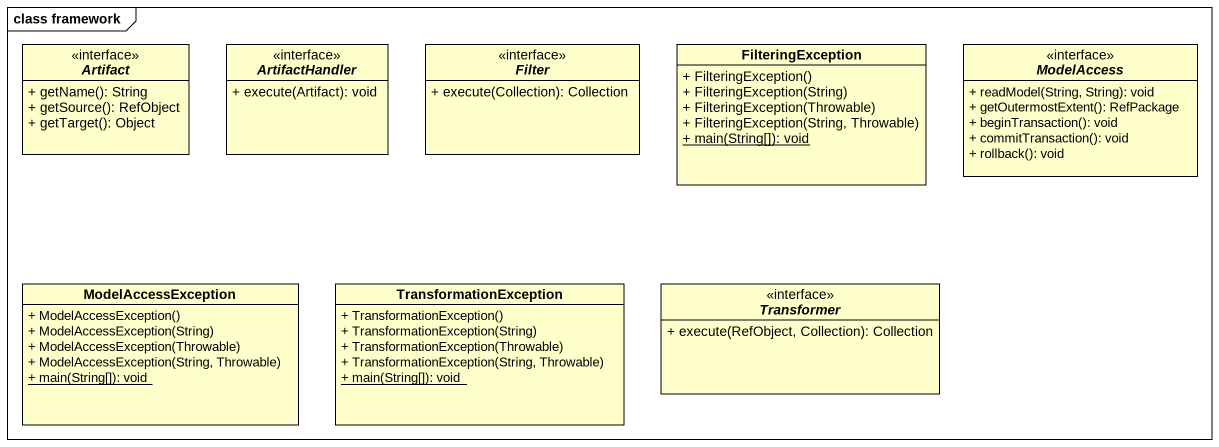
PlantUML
@startuml
mainframe class framework
hide circle
hide empty members
skinparam classAttributeIconSize 0
interface "Artifact" as Artifact_ <<interface>> {
  + getName(): String
  + getSource(): RefObject
  + getTarget(): Object
}
interface ArtifactHandler <<interface>> {
  + execute(Artifact): void
}
interface Filter <<interface>> {
  + execute(Collection): Collection
}
class FilteringException {
  + FilteringException()
  + FilteringException(String)
  + FilteringException(Throwable)
  + FilteringException(String, Throwable)
  {static} + main(String[]): void
}
interface ModelAccess <<interface>> {
  + readModel(String, String): void
  + getOutermostExtent(): RefPackage
  + beginTransaction(): void
  + commitTransaction(): void
  + rollback(): void
}
class ModelAccessException {
  + ModelAccessException()
  + ModelAccessException(String)
  + ModelAccessException(Throwable)
  + ModelAccessException(String, Throwable)
  {static} + main(String[]): void
}
class TransformationException {
  + TransformationException()
  + TransformationException(String)
  + TransformationException(Throwable)
  + TransformationException(String, Throwable)
  {static} + main(String[]): void
}
interface Transformer <<interface>> {
  + execute(RefObject, Collection): Collection
}
@enduml
